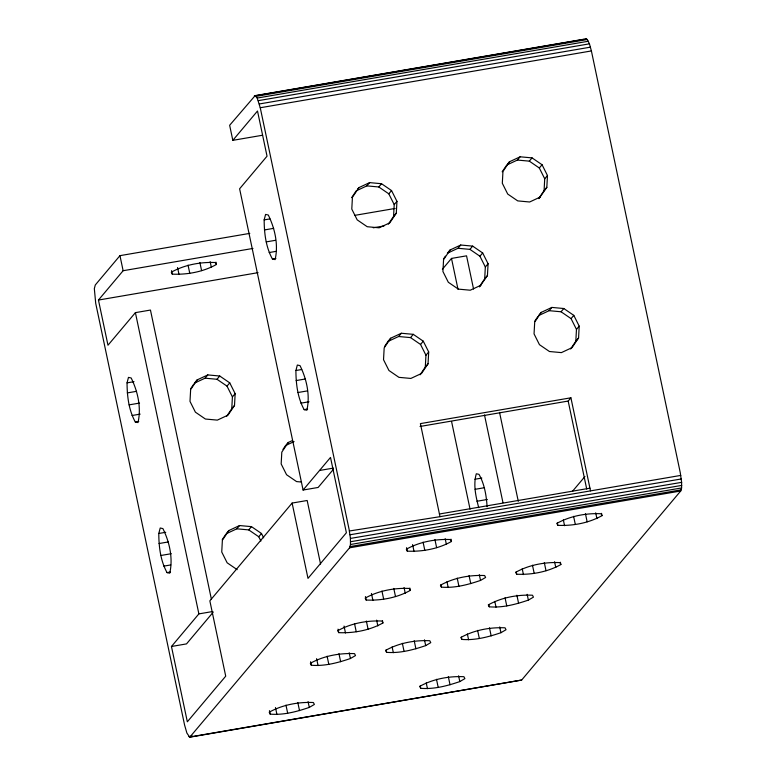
<?xml version="1.0" encoding="UTF-8"?>
<svg xmlns="http://www.w3.org/2000/svg" width="776" height="776" viewBox="0 0 776 776"><rect width="100%" height="100%" fill="white"/><g stroke="black" fill="none" stroke-linecap="round" stroke-linejoin="round"><path stroke-width="1.16" d="M249.804 233.372L119.96 255.653L95.283 284.986L94.332 288.633L95.71 303.309L184.591 725.056L186.909 733.107L189.761 737.2L349.559 547.817L350.471 544.5L350.422 538.418L349.122 529.494L260.251 107.748L257.205 98.057L255.149 95.623L229.647 125.276L232.829 140.34L262.608 135.228M189.761 737.2L521.656 680.048L680.707 490.995L681.6 487.949L681.629 482.362L680.271 472.681L591.399 50.935L589.44 43.834L587.277 39.518L586.297 38.8L255.149 95.623M226.553 416.469L231.772 408.719L232.412 396.905L227.009 386.128L216.999 379.28L205.068 378.184L194.417 383.15L197.162 379.891L207.813 374.924L219.744 376.02L229.744 382.869L235.157 393.645L234.507 405.46L227.989 415.15L217.338 420.117L205.407 419.03L195.406 412.172L189.994 401.396L190.644 389.581L197.162 379.891M388.339 224.167L393.558 216.417L394.208 204.602L388.795 193.825L378.795 186.977L366.864 185.881L356.213 190.847L351.644 197.628M358.958 187.588L352.43 197.279L351.79 209.093L357.193 219.87L367.203 226.718L379.134 227.814L389.785 222.848L396.303 213.157L396.943 201.343L391.54 190.566L381.53 183.718L369.609 182.622L358.958 187.588L357.581 189.218M420.088 374.798L425.306 367.048L425.946 355.224L420.543 344.447L410.533 337.599L398.602 336.512L387.951 341.469L384.692 346.319M390.697 338.21L384.178 347.9L383.528 359.715L388.941 370.491L398.942 377.349L410.873 378.436L421.523 373.469L428.042 363.789L428.691 351.964L423.279 341.188L413.278 334.34L401.347 333.253L390.697 338.21L387.951 341.469M479.471 286.567L484.69 278.817L485.339 267.002L479.927 256.225L469.926 249.377L457.995 248.281L447.345 253.248L450.09 249.988L460.74 245.022L472.671 246.118L482.672 252.966L488.075 263.743L487.435 275.558L479.539 286.877M538.864 198.346L544.083 190.595L544.723 178.781L539.32 168.004L529.319 161.146L517.388 160.06L506.738 165.026L502.169 171.806M538.932 198.656L546.828 187.336L547.468 175.521L542.065 164.745L532.055 157.887L520.133 156.8L509.483 161.767L507.426 164.211M570.602 348.967L575.821 341.217L576.471 329.402L571.068 318.626L561.058 311.777L549.127 310.681L538.476 315.648M541.221 312.389L534.703 322.079L534.053 333.893L539.456 344.67L549.466 351.518L561.397 352.614L572.048 347.648L578.566 337.958L579.206 326.143L573.803 315.366L563.803 308.518L551.872 307.422L541.221 312.389L539.165 314.833M127.051 382.859L128.467 377.388L131.163 377.97C137.788 391.434 141.474 407.778 137.992 422.571L135.296 421.989C128.767 410.145 127.109 396.206 127.051 382.859L133.996 381.666M158.789 533.481L160.215 528.01L162.902 528.592C169.537 542.055 173.213 558.4 169.731 573.192L167.044 572.61C160.506 560.767 158.847 546.828 158.789 533.481L165.744 532.288M264.16 219.889L265.586 214.418L268.273 215C274.908 228.464 278.584 244.809 275.102 259.601L272.415 259.019C265.877 247.175 264.218 233.236 264.16 219.889L269.951 218.9M295.908 370.511L297.324 365.04L300.021 365.622C306.646 379.086 310.332 395.43 306.85 410.223L304.153 409.641C297.615 397.797 295.957 383.858 295.908 370.511L301.699 369.522M478.714 507.649C475.921 496.747 473.04 484.845 476.309 473.777L479.005 474.359C484.525 484.185 486.416 495.67 487.095 506.786M190.508 388.96L193.767 384.12M222.246 539.592L225.506 534.742M282.949 449.43L285.549 445.55L294.075 441.583M263.656 537.807L261.493 533.49L251.482 526.642L239.551 525.556L228.901 530.512L222.382 540.203L221.742 552.017L227.145 562.794L237.155 569.652M292.591 440.467L288.332 442.446L281.804 452.136L281.164 463.951L286.567 474.728L296.577 481.586L301.35 482.022M443.435 259.058L445.385 256.158M450.09 249.988L443.571 259.679L442.921 271.493L448.324 282.27L458.335 289.118L470.266 290.214L480.916 285.248M509.483 161.767L502.955 171.457L502.315 183.272L507.717 194.049L517.728 200.897L529.649 201.993L540.3 197.026M534.567 321.458L537.826 316.618M211.441 599.45L150.457 310.06L135.402 312.641L107.98 345.233L98.455 300.05L123.132 270.717L252.976 248.436M232.829 140.34L257.506 111.007L267.031 156.189L239.609 188.791L303.086 490.034L318.141 487.454L333.098 469.674M205.068 378.184L207.813 374.924M366.864 185.881L369.609 182.622M216.999 379.28L219.744 376.02M378.795 186.977L381.53 183.718M227.009 386.128L229.744 382.869M388.795 193.825L391.54 190.566M232.412 396.905L235.157 393.645M394.208 204.602L396.943 201.343M231.772 408.719L234.507 405.46M393.558 216.417L396.303 213.157M517.388 160.06L520.133 156.8M529.319 161.146L532.055 157.887M457.995 248.281L460.74 245.022M442.359 269.282L451.496 258.418L466.551 255.828L473.554 289.041M228.901 530.512L226.165 533.772L236.816 528.815L239.551 525.556M469.926 249.377L472.671 246.118M539.32 168.004L542.065 164.745M398.602 336.512L401.347 333.253M236.816 528.815L248.737 529.901L251.482 526.642M410.533 337.599L413.278 334.34M544.723 178.781L547.468 175.521M479.927 256.225L482.672 252.966M544.083 190.595L546.828 187.336M485.339 267.002L488.075 263.743M260.911 541.066L258.748 536.75L261.493 533.49M420.543 344.447L423.279 341.188M320.566 564.036L307.17 500.491L292.115 503.071L209.85 600.847L225.719 676.168L187.336 721.796L171.457 646.486L198.879 613.894L212.779 611.507M303.086 490.034L330.508 457.442L346.387 532.753L307.994 578.382L292.115 503.071M484.69 278.817L487.435 275.558M425.946 355.224L428.691 351.964M213.177 612.215L186.512 643.896L171.457 646.486M425.306 367.048L428.042 363.789M549.127 310.681L551.872 307.422M561.058 311.777L563.803 308.518M571.068 318.626L573.803 315.366M576.471 329.402L579.206 326.143M575.821 341.217L578.566 337.958M420.039 426.47L568.178 401.056L570.913 397.797L590.507 490.878M572.513 491.276L584.939 476.512M286.247 444.774L288.332 442.446M216.446 264.47L215.476 262.54C200.421 261.861 184.504 264.81 171.292 272.211L172.262 274.141C187.326 274.82 203.234 271.872 216.446 264.47L215.961 262.152M451.477 541.483L450.507 539.553C435.452 538.883 419.535 541.823 406.323 549.233L407.293 551.154C422.357 551.833 438.265 548.894 451.477 541.483L450.992 539.165M410.349 590.371L409.379 588.45C394.315 587.772 378.397 590.711 365.186 598.121L366.156 600.042C381.22 600.721 397.137 597.782 410.349 590.371L409.854 588.053M382.927 622.963L381.957 621.043C366.893 620.363 350.975 623.303 337.764 630.713L338.734 632.644C353.798 633.313 369.706 630.374 382.927 622.963L382.432 620.645M480.528 580.429L485.611 577.46L484.641 575.54C469.577 574.861 453.659 577.8 440.448 585.211L441.418 587.131C454.746 588.266 468.006 584.677 480.528 580.429L479.306 574.628M350.422 658.523L355.505 655.565L354.535 653.635C339.471 652.955 323.553 655.904 310.342 663.305L311.312 665.236C324.63 666.371 337.899 662.782 350.422 658.523L349.2 652.732M602.001 515.662L601.031 513.731C585.967 513.052 570.059 516.001 556.848 523.402L557.818 525.333C572.872 526.012 588.79 523.063 602.001 515.662L601.516 513.343M309.285 707.411L314.367 704.453L313.397 702.523C298.333 701.843 282.425 704.792 269.214 712.203L270.174 714.124C283.502 715.259 296.772 711.67 309.285 707.411L308.062 701.62M560.873 564.55L559.903 562.619C544.839 561.94 528.922 564.889 515.71 572.3L516.68 574.221C531.744 574.9 547.652 571.96 560.873 564.55L560.379 562.231M425.685 645.613L430.758 642.644L429.797 640.724C414.733 640.045 398.815 642.984 385.604 650.395L386.574 652.325C399.892 653.46 413.162 649.861 425.685 645.613L424.462 639.822M528.369 600.11L533.442 597.142L532.481 595.221C517.417 594.542 501.5 597.481 488.288 604.892L489.258 606.813C502.576 607.947 515.846 604.358 528.369 600.11L527.147 594.309M500.937 632.702L506.02 629.734L505.06 627.813C489.995 627.134 474.078 630.073 460.866 637.484L461.836 639.405C475.154 640.539 488.424 636.95 500.937 632.702L499.725 626.911M459.809 681.59L464.892 678.631L463.922 676.701C448.858 676.022 432.95 678.971 419.729 686.372L420.699 688.302C434.026 689.437 447.296 685.848 459.809 681.59L458.587 675.799M585.482 39.13L586.297 38.8M254.334 95.943L570.428 41.71M571.592 41.516L584.328 39.324M256.129 96.34L587.277 39.518M257.205 98.057L588.353 41.235M258.292 100.657L589.44 43.834M259.329 103.965L590.487 47.142M260.251 107.748L591.399 50.935M264.403 229.948L273.666 228.357M354.622 215.388L395.13 208.443M266.226 241.899L275.49 240.308M373.285 227.795L384.004 225.961M269.165 252.54L276.11 251.346M272.415 259.019L275.887 258.427M98.455 300.05L258.059 272.667M127.283 392.918L136.547 391.327M129.117 404.868L139.534 403.084M296.141 380.57L305.405 378.979M132.046 415.509L140.155 414.122M297.974 392.52L307.238 390.929M135.296 421.989L138.768 421.397M300.904 403.161L309.013 401.774M304.153 409.641L307.626 409.049M570.913 397.797L420.398 423.618L440.002 516.68L680.794 475.407M319.547 470.479L333.438 468.093M474.893 479.248L481.838 478.055M159.031 543.539L168.295 541.949M475.125 489.307L484.389 487.716M160.855 555.49L171.283 553.705M476.959 501.257L487.376 499.472M439.439 513.993L589.964 488.172M163.794 566.131L170.739 564.938M167.044 572.61L170.516 572.019M350.131 546.566L681.25 489.85M349.559 547.817L680.707 490.995M188.878 736.657L192.458 736.046M190.508 736.861L521.656 680.048M350.577 541.726L681.726 485.407M350.471 544.5L681.6 487.949M350.034 534.761L681.318 478.967M350.422 538.418L681.629 482.362M349.423 530.988L440.002 516.68M248.737 529.901L258.748 536.75M595.696 512.829L596.919 518.62M568.178 401.056L586.724 489.084M585.443 513.722L587.151 521.831M573.6 516.312L575.307 524.421M563.347 519.91L564.569 525.701M557.323 523.014L557.818 525.333M554.568 561.717L555.791 567.508M544.306 562.61L546.013 570.719M532.472 565.2L534.179 573.309M499.54 412.386L518.29 501.335M522.219 568.798L523.441 574.589M451.496 258.418L457.995 289.254M484.486 414.966L502.984 502.732M516.195 571.902L516.68 574.221M516.884 595.202L518.591 603.311M505.05 597.792L506.757 605.901M494.797 601.39L496.019 607.191M451.564 421.465L470.062 509.231M488.773 604.494L489.258 606.813M489.462 627.794L491.169 635.903M469.043 575.52L470.76 583.63M477.618 630.384L479.335 638.502M457.209 578.11L458.917 586.22M467.375 633.992L468.597 639.783M445.181 538.651L446.394 544.442M461.351 637.096L461.836 639.405M446.957 581.709L448.179 587.51M434.919 539.543L436.626 547.652M440.933 584.813L441.418 587.131M423.075 542.133L424.792 550.242M448.324 676.691L450.041 684.801M412.589 544.577L414.054 551.523M436.49 679.281L438.197 687.39M406.556 547.681L407.293 551.154M426.237 682.88L427.46 688.671M404.044 587.539L405.266 593.339M414.2 640.704L415.907 648.823M420.214 685.984L420.699 688.302M393.781 588.431L395.498 596.54M402.366 643.304L404.073 651.413M381.947 591.021L383.654 599.14M392.113 646.903L393.335 652.694M386.089 650.007L386.574 652.325M371.452 593.465L372.916 600.42M376.622 620.14L377.844 625.931M365.428 596.569L366.156 600.042M366.359 621.023L368.076 629.142M354.525 623.623L356.233 631.732M344.03 626.057L345.495 633.012M338.006 629.161L338.734 632.644M338.937 653.625L340.645 661.734M327.103 656.215L328.811 664.324M316.608 658.649L318.073 665.604M310.584 661.753L311.312 665.236M210.15 261.638L211.363 267.429M297.809 702.513L299.517 710.622M199.888 262.53L201.595 270.64M285.966 705.103L287.673 713.212M188.044 265.12L189.761 273.23M275.47 707.547L276.935 714.492M177.549 267.555L179.023 274.51M269.447 710.651L270.174 714.124M171.525 270.669L172.262 274.141M135.402 312.641L198.879 613.894M119.96 255.653L123.132 270.717"/></g></svg>
